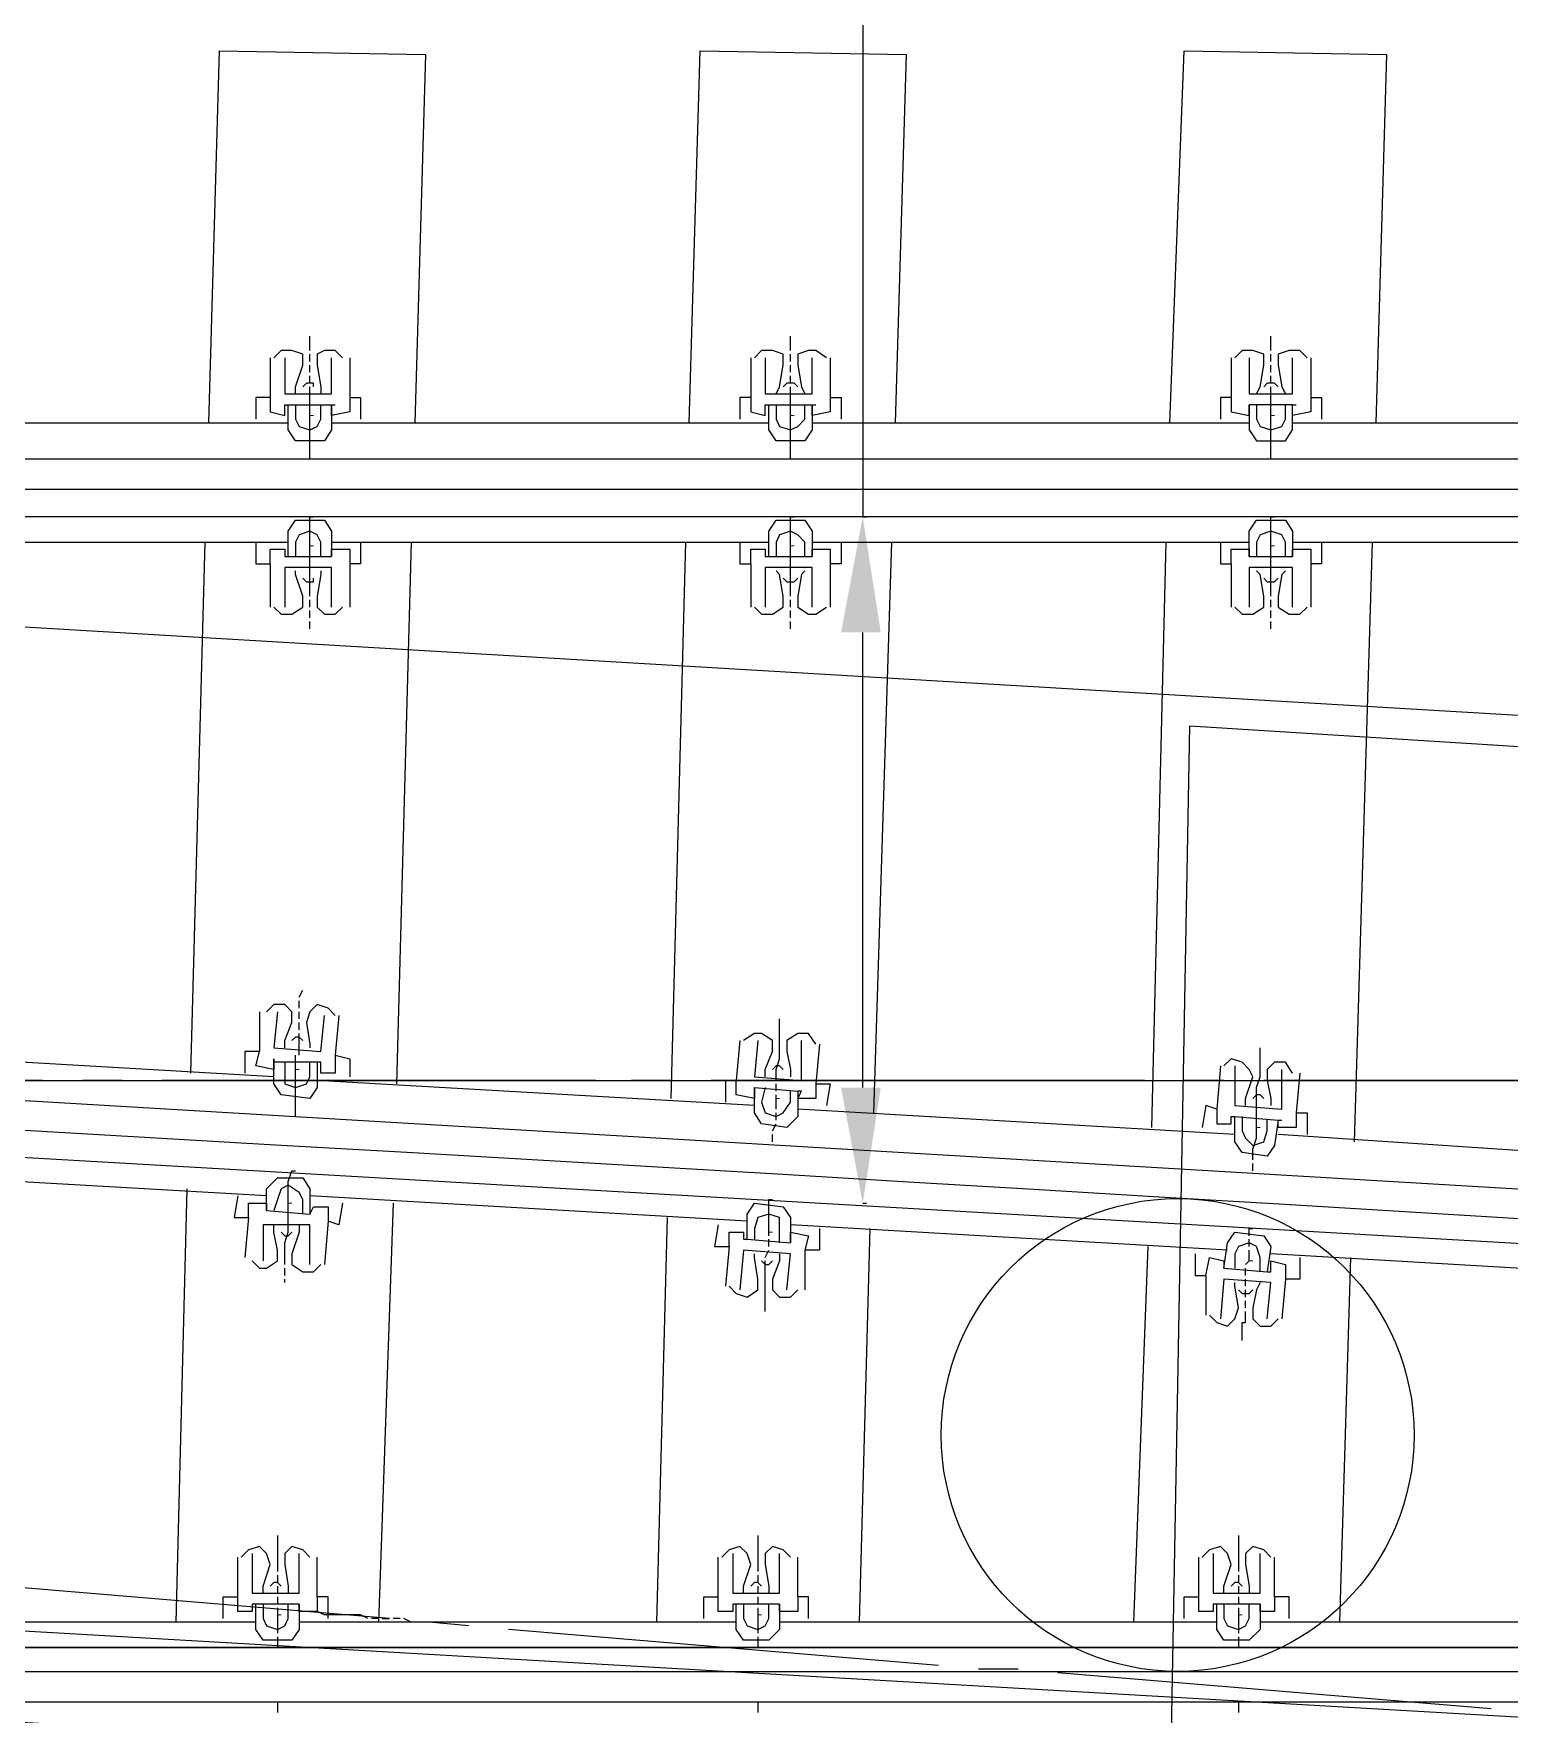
# Model space of a CAD drawing. Header units: millimetres. Extents: x -45 to 90, y -17 to 16.
# Drawn here: x 27.732 to 29.604, y -0.805 to 1.328 of the extents above; entities that cross this region are included whole.
import ezdxf

# ---------------------------------------------------------------- set-up
doc = ezdxf.new("R2010")
doc.units = ezdxf.units.MM
doc.layers.add('PDF_Geometry', color=7, linetype='Continuous')
doc.layers.add('PDF_Solid Fills', color=7, linetype='Continuous')

msp = doc.modelspace()

# ---------------------------------------------------------------- linework, layer by layer
at = {"color": 2}
for p, q in [((0, 0.75), (53.4325, 0.75)), ((0, 0), (53.4325, 0)), ((0, 0), (42.783, 0)), ((0, -0.75), (53.4325, -0.75))]:
    msp.add_line(p, q, dxfattribs=at)
at = {"color": 6}
msp.add_lwpolyline([(29.1661, -1.3506), (29.1986, 0.45), (32.6939, 0.2287), (32.6939, 1.2372), (41.2932, 1.2372), (41.2932, 0), (45.2746, 0), (45.1993, -2.1005), (41.2248, -1.7678), (41.1144, -3.1159), (32.554, -2.4665), (32.6324, -1.35)], close=True, dxfattribs=at)
at = {"color": 1}
msp.add_circle((29.1833, -0.45), 0.3, dxfattribs=at)
at = {"color": 2}
for radius in [500.8082, 500.0582, 499.3082]:
    msp.add_arc((-0.8299, -500.0575), radius, 85.235272, 89.904911, dxfattribs=at)
at = {"layer": 'PDF_Geometry', "lineweight": 25}
for points in [[(28.7837, 2.2233), (28.7837, 0.7151), (28.7883, 0.7151)], [(27.954, 0.8343), (27.9677, 1.3065), (28.229, 1.3019), (28.2153, 0.8343)], [(28.5636, 0.8343), (28.5774, 1.3065), (28.8387, 1.3019), (28.8249, 0.8343)], [(29.1733, 0.8343), (29.1917, 1.3065), (29.4484, 1.3019), (29.4346, 0.8343)], [(32.5654, -0.9971), (32.5096, -0.9928), (29.7237, -0.8144), (26.94, -0.6541), (24.1512, -0.5076), (21.3629, -0.3748), (18.0024, -0.2366), (18.0024, 1.0377), (21.4207, 0.8974), (24.2158, 0.7643), (27.011, 0.6174), (29.8016, 0.4522), (32.5756, 0.2745), (32.616, 0.2745)], [(28.0823, 0.926), (28.0823, 0.9352), (28.0823, 0.9399), (28.0823, 0.9443)], [(28.692, 0.926), (28.692, 0.9352), (28.692, 0.9399), (28.692, 0.9443)], [(29.3017, 0.926), (29.3017, 0.9352), (29.3017, 0.9399), (29.3017, 0.9443)], [(28.064, 0.871), (28.064, 0.8802), (28.0731, 0.9077), (28.0731, 0.9214), (28.0594, 0.926), (28.0456, 0.926), (28.0365, 0.9168)], [(28.0823, 0.9122), (28.0823, 0.9214)], [(28.1236, 0.9168), (28.1144, 0.926), (28.1007, 0.926), (28.0915, 0.9214), (28.0915, 0.9077), (28.0961, 0.8802), (28.0961, 0.871)], [(28.6737, 0.871), (28.6782, 0.8802), (28.6828, 0.9077), (28.6828, 0.9214), (28.6691, 0.926), (28.6553, 0.926), (28.6462, 0.9168)], [(28.692, 0.9122), (28.692, 0.9214)], [(28.7378, 0.9168), (28.7241, 0.926), (28.7149, 0.926), (28.7012, 0.9214), (28.7012, 0.9077), (28.7058, 0.8802), (28.7103, 0.871)], [(29.2834, 0.871), (29.2879, 0.8802), (29.2925, 0.9077), (29.2925, 0.9214), (29.2788, 0.926), (29.265, 0.926), (29.2558, 0.9168)], [(29.3017, 0.9122), (29.3017, 0.9214)], [(29.3475, 0.9168), (29.3384, 0.926), (29.3246, 0.926), (29.3109, 0.9214), (29.3109, 0.9077), (29.3154, 0.8802), (29.32, 0.871)], [(28.0319, 0.9168), (28.0319, 0.8664), (28.0136, 0.8664), (28.0136, 0.8389)], [(28.0502, 0.9168), (28.0502, 0.871), (28.1098, 0.871), (28.1098, 0.9168)], [(28.0823, 0.8985), (28.0823, 0.9077)], [(28.1327, 0.9168), (28.1327, 0.8664), (28.1465, 0.8664), (28.1465, 0.8389)], [(28.6416, 0.9168), (28.6416, 0.8664), (28.6278, 0.8664), (28.6278, 0.8389)], [(28.6599, 0.9168), (28.6599, 0.871), (28.7195, 0.871), (28.7195, 0.9168)], [(28.692, 0.8985), (28.692, 0.9077)], [(28.7424, 0.9168), (28.7424, 0.8664), (28.7562, 0.8664), (28.7562, 0.8389)], [(29.2513, 0.9168), (29.2513, 0.8664), (29.2375, 0.8664), (29.2375, 0.8389)], [(29.2742, 0.9168), (29.2742, 0.871), (29.3292, 0.871), (29.3292, 0.9168)], [(29.3017, 0.8985), (29.3017, 0.9077)], [(29.3521, 0.9168), (29.3521, 0.8664), (29.3659, 0.8664), (29.3659, 0.8389)], [(28.0869, 0.8802), (28.0869, 0.8847), (28.0777, 0.8847), (28.0731, 0.8802)], [(28.0823, 0.8847), (28.0823, 0.8939)], [(28.0823, 0.7885), (28.0823, 0.8022), (28.0823, 0.816), (28.0823, 0.8297), (28.0823, 0.8435), (28.0823, 0.8526), (28.0823, 0.8664), (28.0823, 0.8802)], [(28.7012, 0.8802), (28.6966, 0.8847), (28.6874, 0.8847), (28.6828, 0.8802)], [(28.692, 0.8847), (28.692, 0.8939)], [(28.692, 0.7885), (28.692, 0.8022), (28.692, 0.816), (28.692, 0.8297), (28.692, 0.8435), (28.692, 0.8526), (28.692, 0.8664), (28.692, 0.8802)], [(29.3109, 0.8802), (29.3063, 0.8847), (29.2971, 0.8847), (29.2925, 0.8802)], [(29.3017, 0.8847), (29.3017, 0.8939)], [(29.3017, 0.7885), (29.3017, 0.8022), (29.3017, 0.816), (29.3017, 0.8297), (29.3017, 0.8435), (29.3017, 0.8526), (29.3017, 0.8664), (29.3017, 0.8802)], [(28.0319, 0.8664), (28.0319, 0.8481), (28.0502, 0.8435), (28.0502, 0.8572), (28.0548, 0.8572), (28.1098, 0.8572), (28.1098, 0.8253), (28.1007, 0.8114), (28.064, 0.8114), (28.0548, 0.8253), (28.0548, 0.8572)], [(28.064, 0.8572), (28.064, 0.8389), (28.0686, 0.8297), (28.0823, 0.8253), (28.0915, 0.8297), (28.0961, 0.8389), (28.0961, 0.8572)], [(28.1327, 0.8664), (28.1327, 0.8481), (28.1098, 0.8435), (28.1098, 0.8572), (28.1144, 0.8572)], [(28.6416, 0.8664), (28.6416, 0.8481), (28.6599, 0.8435), (28.6599, 0.8572), (28.6645, 0.8572), (28.7195, 0.8572), (28.7195, 0.8253), (28.7103, 0.8114), (28.6737, 0.8114), (28.6645, 0.8253), (28.6645, 0.8572)], [(28.6737, 0.8572), (28.6737, 0.8389), (28.6782, 0.8297), (28.692, 0.8253), (28.7012, 0.8297), (28.7103, 0.8389), (28.7103, 0.8572)], [(28.7424, 0.8664), (28.7424, 0.8481), (28.7195, 0.8435), (28.7195, 0.8572), (28.7241, 0.8572)], [(29.2513, 0.8664), (29.2513, 0.8481), (29.2742, 0.8435), (29.2742, 0.8572), (29.2742, 0.8253), (29.2834, 0.8114), (29.32, 0.8114), (29.3292, 0.8253), (29.3292, 0.8572), (29.2742, 0.8572)], [(29.2834, 0.8572), (29.2834, 0.8389), (29.2879, 0.8297), (29.3017, 0.8253), (29.3154, 0.8297), (29.32, 0.8389), (29.32, 0.8572)], [(29.3521, 0.8664), (29.3521, 0.8481), (29.3292, 0.8435), (29.3292, 0.8572), (29.3338, 0.8572)], [(27.5001, 0.8343), (28.0548, 0.8343)], [(28.1098, 0.8343), (28.6645, 0.8343)], [(28.7195, 0.8343), (29.2742, 0.8343)], [(29.3292, 0.8343), (29.8839, 0.8343)], [(32.5931, 0.7151), (18.6069, 0.7151), (18.6069, 0.7885), (32.5931, 0.7885), (32.6527, 0.7885), (32.7123, 0.7885), (40.7849, 0.7885), (41.9722, 0.7885)], [(32.7123, 0.7151), (32.6527, 0.7151), (32.5931, 0.7151), (19.0745, 0.7151), (18.1394, 0.7151), (17.1859, 0.7151), (17.1859, 0.6968), (17.1721, 0.6968), (17.1492, 0.6876), (17.14, 0.6693), (17.1492, 0.6464), (17.1675, 0.6372)], [(28.0319, 0.6555), (28.0319, 0.6739), (28.0502, 0.6739), (28.0502, 0.6647), (28.0548, 0.6647), (28.0548, 0.6968), (28.064, 0.7107), (28.1007, 0.7107), (28.1098, 0.6968), (28.1098, 0.6647), (28.1098, 0.6739), (28.1327, 0.6739), (28.1327, 0.6555)], [(28.0823, 0.6143), (28.0823, 0.6234), (28.0823, 0.628), (28.0823, 0.6372), (28.0823, 0.6418), (28.0823, 0.6509), (28.0823, 0.6555), (28.0823, 0.6647), (28.0823, 0.6693), (28.0823, 0.6784), (28.0823, 0.6876), (28.0823, 0.6922), (28.0823, 0.7014), (28.0823, 0.706), (28.0823, 0.7151), (28.0869, 0.7151)], [(28.6416, 0.6555), (28.6416, 0.6739), (28.6599, 0.6739), (28.6599, 0.6647), (28.6645, 0.6647), (28.6645, 0.6968), (28.6737, 0.7107), (28.7103, 0.7107), (28.7195, 0.6968), (28.7195, 0.6647), (28.7195, 0.6739), (28.7424, 0.6739), (28.7424, 0.6555)], [(28.692, 0.6143), (28.692, 0.6234), (28.692, 0.628), (28.692, 0.6372), (28.692, 0.6418), (28.692, 0.6509), (28.692, 0.6555), (28.692, 0.6647), (28.692, 0.6693), (28.692, 0.6784), (28.692, 0.6876), (28.692, 0.6922), (28.692, 0.7014), (28.692, 0.706), (28.692, 0.7151), (28.6966, 0.7151)], [(29.2513, 0.6555), (29.2513, 0.6739), (29.2742, 0.6739), (29.2742, 0.6647), (29.2742, 0.6968), (29.2834, 0.7107), (29.32, 0.7107), (29.3292, 0.6968), (29.3292, 0.6647), (29.3292, 0.6739), (29.3521, 0.6739), (29.3521, 0.6555)], [(29.3017, 0.6143), (29.3017, 0.6234), (29.3017, 0.628), (29.3017, 0.6372), (29.3017, 0.6418), (29.3017, 0.6509), (29.3017, 0.6555), (29.3017, 0.6647), (29.3017, 0.6693), (29.3017, 0.6784), (29.3017, 0.6876), (29.3017, 0.6922), (29.3017, 0.7014), (29.3017, 0.706), (29.3017, 0.7151), (29.3063, 0.7151)], [(27.5001, 0.683), (28.0548, 0.683)], [(27.931, 0.0092), (27.9494, 0.683)], [(28.0136, 0.683), (28.0136, 0.6555), (28.0319, 0.6555), (28.0319, 0.6005)], [(28.0961, 0.6647), (28.0961, 0.683), (28.0915, 0.6922), (28.0823, 0.6968), (28.0686, 0.6922), (28.064, 0.683), (28.064, 0.6647)], [(28.1098, 0.683), (28.6645, 0.683)], [(28.1465, 0.683), (28.1465, 0.6555), (28.1327, 0.6555), (28.1327, 0.6005)], [(28.2107, 0.683), (28.1923, -0.0046)], [(28.5407, -0.0229), (28.5591, 0.683)], [(28.6278, 0.683), (28.6278, 0.6555), (28.6416, 0.6555), (28.6416, 0.6005)], [(28.7103, 0.6647), (28.7103, 0.683), (28.7012, 0.6922), (28.692, 0.6968), (28.6782, 0.6922), (28.6737, 0.683), (28.6737, 0.6647)], [(28.7195, 0.683), (29.2742, 0.683)], [(28.7562, 0.683), (28.7562, 0.6555), (28.7424, 0.6555), (28.7424, 0.6005)], [(28.8204, 0.683), (28.7974, -0.0413)], [(29.1504, -0.0596), (29.1688, 0.683)], [(29.2375, 0.683), (29.2375, 0.6555), (29.2513, 0.6555), (29.2513, 0.6005)], [(29.32, 0.6647), (29.32, 0.683), (29.3154, 0.6922), (29.3017, 0.6968), (29.2879, 0.6922), (29.2834, 0.683), (29.2834, 0.6647)], [(29.3292, 0.683), (29.8839, 0.683)], [(29.3659, 0.683), (29.3659, 0.6555), (29.3521, 0.6555), (29.3521, 0.6005)], [(29.43, 0.683), (29.4071, -0.0779)], [(28.0548, 0.6647), (28.1098, 0.6647)], [(28.6645, 0.6647), (28.7195, 0.6647)], [(29.2742, 0.6647), (29.3292, 0.6647)], [(28.0365, 0.6005), (28.0456, 0.5914), (28.0594, 0.5914), (28.0731, 0.6005), (28.0731, 0.6143), (28.064, 0.6418), (28.064, 0.6464)], [(28.1098, 0.6005), (28.1098, 0.6509), (28.0502, 0.6509), (28.0502, 0.6005)], [(28.0961, 0.6464), (28.0961, 0.6418), (28.0915, 0.6143), (28.0915, 0.6005), (28.1007, 0.5914), (28.1144, 0.5914), (28.1236, 0.6005)], [(28.6462, 0.6005), (28.6553, 0.5914), (28.6691, 0.5914), (28.6828, 0.6005), (28.6828, 0.6143), (28.6782, 0.6418), (28.6737, 0.6464)], [(28.7195, 0.6005), (28.7195, 0.6509), (28.6599, 0.6509), (28.6599, 0.6005)], [(28.7103, 0.6464), (28.7058, 0.6418), (28.7012, 0.6143), (28.7012, 0.6005), (28.7149, 0.5914), (28.7241, 0.5914), (28.7378, 0.6005)], [(29.2558, 0.6005), (29.265, 0.5914), (29.2788, 0.5914), (29.2925, 0.6005), (29.2925, 0.6143), (29.2879, 0.6418), (29.2834, 0.6464)], [(29.3292, 0.6005), (29.3292, 0.6509), (29.2742, 0.6509), (29.2742, 0.6005)], [(29.32, 0.6464), (29.3154, 0.6418), (29.3109, 0.6143), (29.3109, 0.6005), (29.3246, 0.5914), (29.3384, 0.5914), (29.3475, 0.6005)], [(28.0731, 0.6372), (28.0777, 0.6326), (28.0869, 0.6326), (28.0869, 0.6372)], [(28.6828, 0.6372), (28.6874, 0.6326), (28.6966, 0.6326), (28.7012, 0.6372)], [(29.2925, 0.6372), (29.2971, 0.6326), (29.3063, 0.6326), (29.3109, 0.6372)], [(28.0823, 0.6005), (28.0823, 0.6097)], [(28.692, 0.6005), (28.692, 0.6097)], [(29.3017, 0.6005), (29.3017, 0.6097)], [(28.0823, 0.5868), (28.0823, 0.5961)], [(28.0823, 0.573), (28.0823, 0.5822)], [(28.692, 0.5868), (28.692, 0.5961)], [(28.692, 0.573), (28.692, 0.5822)], [(29.3017, 0.5868), (29.3017, 0.5961)], [(29.3017, 0.573), (29.3017, 0.5822)], [(28.7837, -0.0092), (28.7837, 0.5684)], [(32.6114, -0.3988), (32.5518, -0.3942), (29.7601, -0.2155), (26.973, -0.055), (24.1812, 0.0917), (21.3895, 0.2246), (18.6024, 0.3392), (18.6024, 0.4126), (21.3941, 0.298), (24.1858, 0.165), (26.9775, 0.0183), (29.7647, -0.1467), (32.5564, -0.3255), (32.616, -0.3255)], [(28.0686, 0.1054), (28.0731, 0.1146)], [(28.0181, 0.0871), (28.0181, 0.0367), (27.9998, 0.0367), (27.9998, 0.0092)], [(28.0502, 0.0413), (28.0502, 0.0504), (28.0594, 0.0733), (28.0594, 0.0871), (28.0502, 0.0963), (28.0365, 0.0963), (28.0273, 0.0871)], [(28.0411, 0.0871), (28.0365, 0.0413), (28.0961, 0.0367), (28.1007, 0.0825)], [(28.0686, 0.0917), (28.0686, 0.1009)], [(28.0686, 0.0779), (28.0686, 0.0871)], [(28.1144, 0.0825), (28.1052, 0.0917), (28.0915, 0.0963), (28.0823, 0.0871), (28.0777, 0.0733), (28.0823, 0.0458), (28.0823, 0.0413)], [(28.0686, 0.0642), (28.0686, 0.0733)], [(28.119, 0.0825), (28.1144, 0.0321), (28.1327, 0.0275), (28.1327, 0.0046)], [(28.6737, 0), (28.6737, 0.0138), (28.6782, 0.0275), (28.6782, 0.0413), (28.6782, 0.055), (28.6782, 0.0688), (28.6782, 0.0779)], [(28.0731, 0.0504), (28.0686, 0.055), (28.064, 0.055), (28.0594, 0.0504)], [(28.0686, 0.0321), (28.0686, 0.0367), (28.0686, 0.0458), (28.0686, 0.0504), (28.0686, 0.0596)], [(28.6278, 0.0504), (28.6232, 0), (28.6095, 0), (28.6095, -0.0275)], [(28.6599, 0.0046), (28.6599, 0.0138), (28.6691, 0.0367), (28.6691, 0.0504), (28.6553, 0.0596), (28.6462, 0.0596), (28.6324, 0.0504)], [(28.6507, 0.0504), (28.6462, 0.0046), (28.7058, 0), (28.7058, 0.0504)], [(28.7241, 0.0458), (28.7149, 0.0596), (28.7012, 0.0596), (28.6874, 0.0504), (28.6874, 0.0367), (28.692, 0.0138), (28.692, 0.0046)], [(28.7287, 0.0458), (28.7241, -0.0046), (28.7424, -0.0046), (28.7378, -0.0321)], [(28.0365, 0.0046), (27.4818, 0.0367)], [(28.1144, 0.0321), (28.1144, 0.0092), (28.0961, 0.0092), (28.0961, 0.0231), (28.0915, 0.0231), (28.0365, 0.0231), (28.0365, 0.0275), (28.0365, 0.0138), (28.0136, 0.0183), (28.0181, 0.0367)], [(28.0915, 0.0231), (28.0915, -0.0092), (28.0823, -0.0229), (28.0456, -0.0183), (28.0365, -0.0046), (28.0365, 0.0231)], [(28.0502, 0.0231), (28.0502, 0.0092), (28.0502, -0.0046), (28.064, -0.0092), (28.0777, -0.0046), (28.0823, 0.0046), (28.0823, 0.0231)], [(28.064, -0.0458), (28.064, -0.0321), (28.064, -0.0275), (28.064, -0.0183), (28.064, -0.0138), (28.064, -0.0046), (28.064, 0), (28.064, 0.0138), (28.064, 0.0183), (28.064, 0.0231), (28.064, 0.0321)], [(29.2696, -0.0321), (29.2696, -0.0229), (29.2788, 0.0046), (29.2742, 0.0138), (29.265, 0.0231), (29.2513, 0.0275), (29.2421, 0.0183)], [(29.2788, -0.1009), (29.2788, -0.0871), (29.2834, -0.0733), (29.2834, -0.0596), (29.2834, -0.0504), (29.2834, -0.0367), (29.2834, -0.0229), (29.2834, -0.0092), (29.2879, 0.0046), (29.2879, 0.0183), (29.2879, 0.0321), (29.2879, 0.0413)], [(29.3292, 0.0092), (29.32, 0.0231), (29.3063, 0.0231), (29.2971, 0.0138), (29.2971, 0), (29.3017, -0.0229), (29.3017, -0.0321)], [(27.7431, 0), (27.193, 0)], [(27.8439, 0), (27.7935, 0)], [(28.4445, 0), (27.8944, 0)], [(28.6462, -0.0321), (28.0915, 0)], [(28.5407, 0), (28.4903, 0)], [(29.1412, 0), (28.5912, 0)], [(28.7241, -0.0046), (28.7241, -0.0229), (28.7012, -0.0229), (28.7058, -0.0138), (28.7012, -0.0138), (28.7012, -0.0458), (28.6874, -0.0596), (28.6553, -0.055), (28.6462, -0.0413), (28.6462, -0.0092), (28.6462, -0.0229), (28.6232, -0.0183), (28.6232, 0)], [(28.6828, 0.0138), (28.6782, 0.0183), (28.6737, 0.0183), (28.6691, 0.0138)], [(29.2421, 0), (29.1917, 0)], [(29.2375, 0.0183), (29.2329, -0.0367), (29.2192, -0.0321), (29.2146, -0.0596)], [(29.2558, 0.0183), (29.2558, -0.0321), (29.3154, -0.0367), (29.3154, 0.0138)], [(29.8426, 0), (29.2925, 0)], [(29.3384, 0.0092), (29.3338, -0.0413), (29.3475, -0.0413), (29.3475, -0.0688)], [(28.6462, -0.0092), (28.7012, -0.0138)], [(28.6599, -0.0092), (28.6553, -0.0275), (28.6599, -0.0413), (28.6737, -0.0458), (28.6828, -0.0413), (28.692, -0.0275), (28.692, -0.0138)], [(28.6737, -0.0138), (28.6737, -0.0046)], [(28.6737, -0.0367), (28.6737, -0.0229), (28.6737, -0.0183)], [(29.2925, -0.0229), (29.2879, -0.0183), (29.2834, -0.0183), (29.2788, -0.0229)], [(28.6737, -0.0504), (28.6737, -0.0413)], [(29.2558, -0.0688), (28.7012, -0.0367)], [(29.2329, -0.0367), (29.2329, -0.055), (29.2513, -0.055), (29.2513, -0.0458), (29.2558, -0.0458), (29.3109, -0.0504), (29.3063, -0.0825), (29.2971, -0.0963), (29.265, -0.0915), (29.2558, -0.0779), (29.2558, -0.0458)], [(29.3338, -0.0413), (29.3338, -0.0596), (29.3109, -0.0596), (29.3109, -0.0504), (29.3154, -0.0504)], [(28.6691, -0.0642), (28.6737, -0.055)], [(29.265, -0.0458), (29.265, -0.0642), (29.2696, -0.0733), (29.2788, -0.0825), (29.2925, -0.0779), (29.2971, -0.0642), (29.2971, -0.0504)], [(28.6691, -0.0779), (28.6691, -0.0688)], [(29.861, -0.1054), (29.3109, -0.0688)], [(29.2788, -0.1146), (29.2788, -0.1054)], [(28.0273, -0.1467), (27.4726, -0.1146)], [(28.0044, -0.1742), (28.0044, -0.1559), (28.0273, -0.1559), (28.0273, -0.165), (28.0273, -0.1375), (28.0411, -0.1238), (28.0731, -0.1238), (28.0823, -0.1375), (28.0823, -0.1696), (28.0869, -0.1604), (28.1052, -0.1604), (28.1052, -0.1788)], [(28.0502, -0.2338), (28.0502, -0.22), (28.0502, -0.2061), (28.0548, -0.1925), (28.0548, -0.1788), (28.0548, -0.165), (28.0548, -0.1559), (28.0548, -0.1421), (28.0548, -0.1284), (28.0594, -0.1146), (28.064, -0.1146)], [(27.9127, -0.6876), (27.9265, -0.1375)], [(27.9906, -0.1467), (27.986, -0.1742), (28.0044, -0.1742), (27.9998, -0.2246)], [(28.0731, -0.1696), (28.0731, -0.1513), (28.0686, -0.1421), (28.0548, -0.1329), (28.0456, -0.1375), (28.0411, -0.1513), (28.0365, -0.165)], [(28.637, -0.1788), (28.0823, -0.1467)], [(28.0273, -0.165), (28.0823, -0.1696)], [(28.1236, -0.1559), (28.119, -0.1834), (28.1052, -0.1788), (28.1007, -0.2338)], [(28.1877, -0.1559), (28.1694, -0.6876)], [(28.6141, -0.2109), (28.6141, -0.1925), (28.6324, -0.1925), (28.6324, -0.2017), (28.637, -0.2017), (28.637, -0.1696), (28.6462, -0.1559), (28.6828, -0.1604), (28.692, -0.1742), (28.692, -0.2061), (28.692, -0.1925), (28.7149, -0.1971), (28.7103, -0.2155)], [(28.6782, -0.2061), (28.6782, -0.1879), (28.6782, -0.1742), (28.6645, -0.1696), (28.6507, -0.1742), (28.6462, -0.1879), (28.6462, -0.2017)], [(28.6645, -0.1971), (28.6645, -0.1925), (28.6645, -0.1788), (28.6645, -0.165), (28.6645, -0.1513), (28.6691, -0.1513)], [(28.7837, -0.1559), (28.7883, -0.1559)], [(28.009, -0.2292), (28.0181, -0.2384), (28.0273, -0.2384), (28.0411, -0.2292), (28.0411, -0.2155), (28.0365, -0.1925), (28.0365, -0.1834)], [(28.0823, -0.2338), (28.0823, -0.1834), (28.0227, -0.1834), (28.0227, -0.2292)], [(28.0686, -0.1834), (28.0686, -0.1925), (28.0594, -0.22), (28.0594, -0.2338), (28.0731, -0.243), (28.0869, -0.243), (28.0961, -0.2338)], [(28.5224, -0.6876), (28.5361, -0.1742)], [(28.6003, -0.1834), (28.5957, -0.2109), (28.6141, -0.2109), (28.6095, -0.2613)], [(29.2467, -0.2155), (28.692, -0.1834)], [(28.7287, -0.1879), (28.7287, -0.2155), (28.7103, -0.2155), (28.7103, -0.2659)], [(28.7929, -0.1879), (28.7791, -0.6876)], [(29.2742, -0.1971), (29.2742, -0.1879), (29.2788, -0.1879)], [(28.0456, -0.1925), (28.0502, -0.1971), (28.0548, -0.1971), (28.0594, -0.1925)], [(28.637, -0.2017), (28.692, -0.2061)], [(28.6645, -0.2109), (28.6645, -0.2017)], [(29.1275, -0.6876), (29.1458, -0.2109)], [(29.2192, -0.2475), (29.2238, -0.2246), (29.2421, -0.2292), (29.2421, -0.2384), (29.2467, -0.2061), (29.2558, -0.1925), (29.2925, -0.1971), (29.3017, -0.2109), (29.2971, -0.243)], [(29.2879, -0.243), (29.2879, -0.2246), (29.2834, -0.2109), (29.2742, -0.2061), (29.2604, -0.2109), (29.2558, -0.22), (29.2558, -0.2384)], [(29.2742, -0.2109), (29.2742, -0.2017)], [(28.6141, -0.2613), (28.6232, -0.2705), (28.637, -0.275), (28.6507, -0.2659), (28.6507, -0.2521), (28.6462, -0.2246), (28.6462, -0.22)], [(28.6874, -0.2659), (28.692, -0.22), (28.6324, -0.2155), (28.6278, -0.2659)], [(28.6553, -0.2292), (28.6599, -0.2338), (28.6645, -0.2338), (28.6691, -0.2292)], [(28.6599, -0.2246), (28.6645, -0.2155)], [(28.6599, -0.2934), (28.6599, -0.2842), (28.6599, -0.2705), (28.6599, -0.2567), (28.6599, -0.243), (28.6599, -0.2292)], [(28.6782, -0.22), (28.6782, -0.2292), (28.6691, -0.2521), (28.6691, -0.2659), (28.6782, -0.275), (28.692, -0.275), (28.7012, -0.2659)], [(29.2054, -0.22), (29.2054, -0.2475), (29.2192, -0.2475), (29.2192, -0.298)], [(29.2421, -0.2384), (29.2971, -0.243), (29.3017, -0.243), (29.3017, -0.2292), (29.32, -0.2338), (29.32, -0.2521)], [(29.2696, -0.2338), (29.2742, -0.2292), (29.2742, -0.2155)], [(29.8518, -0.2521), (29.3017, -0.22)], [(29.3384, -0.2246), (29.3384, -0.2521), (29.32, -0.2521), (29.3154, -0.3026)], [(29.4025, -0.2246), (29.3888, -0.6876)], [(28.0502, -0.2475), (28.0502, -0.2384)], [(28.0502, -0.2567), (28.0502, -0.2521)], [(29.2971, -0.3026), (29.3017, -0.2567), (29.2421, -0.2521), (29.2375, -0.3026)], [(29.2696, -0.2475), (29.2696, -0.2384)], [(29.2696, -0.2613), (29.2696, -0.2521)], [(29.2238, -0.298), (29.2329, -0.3071), (29.2467, -0.3117), (29.2558, -0.3026), (29.2604, -0.2888), (29.2558, -0.2613), (29.2558, -0.2567)], [(29.2604, -0.2659), (29.265, -0.2705), (29.2742, -0.2705), (29.2788, -0.2659)], [(29.2696, -0.275), (29.2696, -0.2659)], [(29.2879, -0.2567), (29.2834, -0.2659), (29.2788, -0.2888), (29.2788, -0.3026), (29.2879, -0.3117), (29.3017, -0.3117), (29.3109, -0.3026)], [(29.265, -0.3301), (29.265, -0.3207), (29.265, -0.3071), (29.2696, -0.3071), (29.2696, -0.2934)], [(29.2696, -0.2888), (29.2696, -0.2796)], [(32.671, -0.4034), (32.616, -0.3988), (32.6114, -0.3988), (32.5977, -0.7197), (32.5427, -0.7197), (18.6069, -0.7197), (18.6069, -0.7885), (32.5427, -0.7885), (32.5977, -0.7885)], [(28.0227, -0.6509), (28.0227, -0.6418), (28.0319, -0.6143), (28.0273, -0.6005), (28.0181, -0.5914), (28.0044, -0.5959), (27.9952, -0.6051)], [(28.0411, -0.5776), (28.0411, -0.5822), (28.0411, -0.5868), (28.0411, -0.5959), (28.0411, -0.6005), (28.0411, -0.6097), (28.0411, -0.6143), (28.0411, -0.6234)], [(28.0823, -0.6051), (28.0731, -0.5959), (28.0594, -0.5914), (28.0502, -0.6005), (28.0502, -0.6143), (28.0548, -0.6418), (28.0548, -0.6509)], [(28.6324, -0.6509), (28.6324, -0.6418), (28.6416, -0.6143), (28.637, -0.6005), (28.6278, -0.5914), (28.6141, -0.5959), (28.6049, -0.6051)], [(28.6507, -0.5776), (28.6507, -0.5822), (28.6507, -0.5868), (28.6507, -0.5959), (28.6507, -0.6005), (28.6507, -0.6097), (28.6507, -0.6143), (28.6507, -0.6234)], [(28.692, -0.6051), (28.6828, -0.5959), (28.6691, -0.5914), (28.6599, -0.6005), (28.6599, -0.6143), (28.6645, -0.6418), (28.6645, -0.6509)], [(29.2421, -0.6509), (29.2421, -0.6418), (29.2513, -0.6143), (29.2467, -0.6005), (29.2375, -0.5914), (29.2238, -0.5959), (29.2146, -0.6051)], [(29.2604, -0.5776), (29.2604, -0.5822), (29.2604, -0.5868), (29.2604, -0.5959), (29.2604, -0.6005), (29.2604, -0.6097), (29.2604, -0.6143), (29.2604, -0.6234)], [(29.3017, -0.6051), (29.2925, -0.5959), (29.2788, -0.5914), (29.2696, -0.6005), (29.2696, -0.6143), (29.2742, -0.6418), (29.2742, -0.6509)], [(27.9723, -0.683), (27.9723, -0.6555), (27.9906, -0.6555), (27.9906, -0.6051)], [(28.009, -0.6005), (28.009, -0.6509), (28.0686, -0.6509), (28.0686, -0.6005)], [(28.1052, -0.683), (28.1052, -0.6555), (28.0915, -0.6555), (28.0915, -0.6051)], [(28.582, -0.683), (28.582, -0.6555), (28.6003, -0.6555), (28.6003, -0.6051)], [(28.6187, -0.6005), (28.6187, -0.6509), (28.6782, -0.6509), (28.6782, -0.6005)], [(28.7149, -0.683), (28.7149, -0.6555), (28.7012, -0.6555), (28.7012, -0.6051)], [(29.1917, -0.683), (29.1917, -0.6555), (29.21, -0.6555), (29.21, -0.6051)], [(29.2283, -0.6005), (29.2283, -0.6509), (29.2879, -0.6509), (29.2879, -0.6005)], [(29.3246, -0.683), (29.3246, -0.6555), (29.3063, -0.6555), (29.3063, -0.6051)], [(28.174, -0.683), (28.1832, -0.683), (27.6377, -0.6372)], [(28.0456, -0.6418), (28.0411, -0.6372), (28.0365, -0.6372), (28.0319, -0.6418)], [(28.0411, -0.628), (28.0411, -0.6372)], [(28.6553, -0.6418), (28.6507, -0.6372), (28.6462, -0.6372), (28.6416, -0.6418)], [(28.6507, -0.628), (28.6507, -0.6372)], [(29.265, -0.6418), (29.2604, -0.6372), (29.2558, -0.6372), (29.2513, -0.6418)], [(29.2604, -0.628), (29.2604, -0.6372)], [(28.0686, -0.6645), (28.0136, -0.6645), (28.009, -0.6645), (28.009, -0.6739), (27.9906, -0.6739), (27.9906, -0.6555)], [(28.0915, -0.6555), (28.0915, -0.6739), (28.0686, -0.6739), (28.0686, -0.6645), (28.0686, -0.6968), (28.0594, -0.7105), (28.0227, -0.7105), (28.0136, -0.6968), (28.0136, -0.6645)], [(28.0411, -0.6418), (28.0411, -0.6509)], [(28.0411, -0.6555), (28.0411, -0.6645)], [(28.6782, -0.6645), (28.6232, -0.6645), (28.6187, -0.6645), (28.6187, -0.6739), (28.6003, -0.6739), (28.6003, -0.6555)], [(28.7012, -0.6555), (28.7012, -0.6739), (28.6782, -0.6739), (28.6782, -0.6645), (28.6782, -0.6968), (28.6645, -0.7105), (28.6324, -0.7105), (28.6232, -0.6968), (28.6232, -0.6645)], [(28.6507, -0.6418), (28.6507, -0.6509)], [(28.6507, -0.6555), (28.6507, -0.6645)], [(29.2879, -0.6645), (29.2329, -0.6645), (29.2283, -0.6645), (29.2283, -0.6739), (29.21, -0.6739), (29.21, -0.6555)], [(29.3063, -0.6555), (29.3063, -0.6739), (29.2879, -0.6739), (29.2879, -0.6645), (29.2879, -0.6968), (29.2742, -0.7105), (29.2421, -0.7105), (29.2329, -0.6968), (29.2329, -0.6645)], [(29.2604, -0.6418), (29.2604, -0.6509)], [(29.2604, -0.6555), (29.2604, -0.6645)], [(28.0227, -0.6645), (28.0227, -0.683), (28.0273, -0.6922), (28.0411, -0.6968), (28.0502, -0.6922), (28.0548, -0.683), (28.0548, -0.6645)], [(28.0411, -0.6693), (28.0411, -0.6784), (28.0411, -0.6876), (28.0411, -0.6922), (28.0411, -0.7014)], [(28.0731, -0.6739), (28.0686, -0.6739)], [(28.1557, -0.683), (28.1465, -0.6784), (28.1419, -0.6784), (28.1327, -0.6784), (28.1282, -0.6784), (28.119, -0.6784), (28.1144, -0.6784), (28.1052, -0.6784), (28.1007, -0.6784), (28.0915, -0.6739), (28.0869, -0.6739), (28.0777, -0.6739)], [(28.6324, -0.6645), (28.6324, -0.683), (28.637, -0.6922), (28.6507, -0.6968), (28.6599, -0.6922), (28.6645, -0.683), (28.6645, -0.6645)], [(28.6507, -0.6693), (28.6507, -0.6784), (28.6507, -0.6876), (28.6507, -0.6922), (28.6507, -0.7014)], [(29.2421, -0.6645), (29.2421, -0.683), (29.2467, -0.6922), (29.2604, -0.6968), (29.2696, -0.6922), (29.2742, -0.683), (29.2742, -0.6645)], [(29.2604, -0.6693), (29.2604, -0.6784), (29.2604, -0.6876), (29.2604, -0.6922), (29.2604, -0.7014)], [(28.0136, -0.6876), (27.4589, -0.6876)], [(28.6232, -0.6876), (28.0686, -0.6876)], [(28.1694, -0.683), (28.1602, -0.683)], [(28.1969, -0.683), (28.1877, -0.683)], [(28.2107, -0.6876), (28.2015, -0.683)], [(28.2198, -0.6876), (28.2153, -0.6876)], [(28.284, -0.6922), (28.2336, -0.6876)], [(28.88, -0.7426), (28.3344, -0.6968)], [(29.2329, -0.6876), (28.6782, -0.6876)], [(29.838, -0.6876), (29.2879, -0.6876)], [(19.0699, -0.7197), (32.5427, -0.7197), (32.5977, -0.7197), (32.6023, -0.7197)], [(28.0411, -0.706), (28.0411, -0.7197)], [(28.6507, -0.706), (28.6507, -0.7197)], [(29.2604, -0.706), (29.2604, -0.7197)], [(28.9808, -0.7472), (28.9304, -0.7472)], [(29.5813, -0.7976), (29.0312, -0.7518)], [(28.0411, -0.7885), (28.0411, -0.8022)], [(28.6507, -0.7885), (28.6507, -0.8022)], [(29.2604, -0.7885), (29.2604, -0.8022)]]:
    msp.add_lwpolyline(points, dxfattribs=at)
at = {"layer": 'PDF_Geometry', "lineweight": 9}
for points in [[(28.0823, 0.8435), (28.0869, 0.8435)], [(28.692, 0.8435), (28.6966, 0.8435)], [(29.3017, 0.8435), (29.3063, 0.8435)], [(28.0823, 0.7151), (28.0869, 0.7151)], [(28.692, 0.7151), (28.6966, 0.7151)], [(29.3017, 0.7151), (29.3063, 0.7151)], [(28.0823, 0.6784), (28.0869, 0.6784)], [(28.692, 0.6784), (28.6966, 0.6784)], [(29.3017, 0.6784), (29.3063, 0.6784)], [(28.064, 0.0138), (28.0686, 0.0138)], [(28.6737, -0.0229), (28.6782, -0.0229)], [(29.2834, -0.0596), (29.2879, -0.0596)], [(28.0594, -0.1146), (28.064, -0.1146)], [(28.0548, -0.1559), (28.0594, -0.1559)], [(28.6645, -0.1513), (28.6691, -0.1513)], [(29.2742, -0.1879), (29.2788, -0.1879)], [(28.6645, -0.1925), (28.6691, -0.1925)], [(29.2742, -0.2292), (29.2788, -0.2292)], [(28.0411, -0.6784), (28.0456, -0.6784)], [(28.6507, -0.6784), (28.6553, -0.6784)], [(29.2604, -0.6784), (29.265, -0.6784)], [(28.0411, -0.7197), (28.0456, -0.7197)], [(28.6507, -0.7197), (28.6553, -0.7197)], [(29.2604, -0.7197), (29.265, -0.7197)]]:
    msp.add_lwpolyline(points, dxfattribs=at)
at = {"layer": 'PDF_Solid Fills', "transparency": 33554559}
for points in [[(28.7562, 0.5684), (28.8066, 0.5684), (28.7837, 0.7151)], [(28.7562, -0.0092), (28.8066, -0.0092), (28.7837, -0.1559)]]:
    msp.add_solid(points, dxfattribs=at)

doc.saveas('drawing.dxf')
